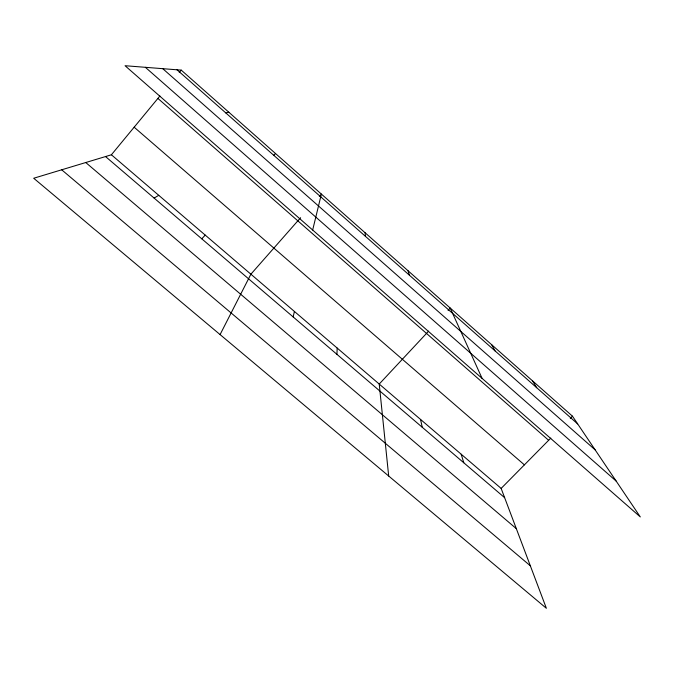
<?xml version="1.0" encoding="UTF-8"?>
<svg xmlns="http://www.w3.org/2000/svg" width="674" height="674" viewBox="0 0 674 674"><rect width="100%" height="100%" fill="white"/><g stroke="black" fill="none" stroke-linecap="round" stroke-linejoin="round"><path stroke-width="1.01" d="M336.924 354.33L337.185 348.062M293.131 316.898L294.412 311.447M312.669 230.011L321.38 194.095L319.308 196.454M220.086 334.59L250.888 274.192L300.604 217.702M111.404 154.784L501.144 488.423L546.37 608.285L33.7 178.248L111.404 154.784L159.898 95.994M179.233 72.556L181.239 70.13L572.453 416.17L640.3 516.924L125.044 65.715L181.239 70.13M428.647 331.111L379.226 384.054L388.687 476.021M448.041 310.343L450.198 308.035L482.095 378.384M201.77 238.807L205.241 235.116M501.144 488.423L550.81 438.1M570.288 418.369L572.453 416.17M273.737 155.281L275.531 153.537M154.11 198.072L158.761 195.325M225.841 112.954L228.831 112.229M61.688 169.797L530.328 565.789M85.758 162.535L516.318 528.643M105.54 156.562L504.632 497.682M134.16 127.201L524.397 464.858M157.901 98.421L548.644 440.291M145.365 67.307L616.162 481.084M177.018 69.801L577.669 423.921M162.763 68.681L595.142 449.861M532.401 380.743L536.723 387.727M491.649 344.7L495.045 350.893M408.014 270.721L409.455 275.236M461.185 454.217L463.788 462.768M420.551 419.43L422.236 427.249M365.081 232.749L365.485 236.38"/></g></svg>
